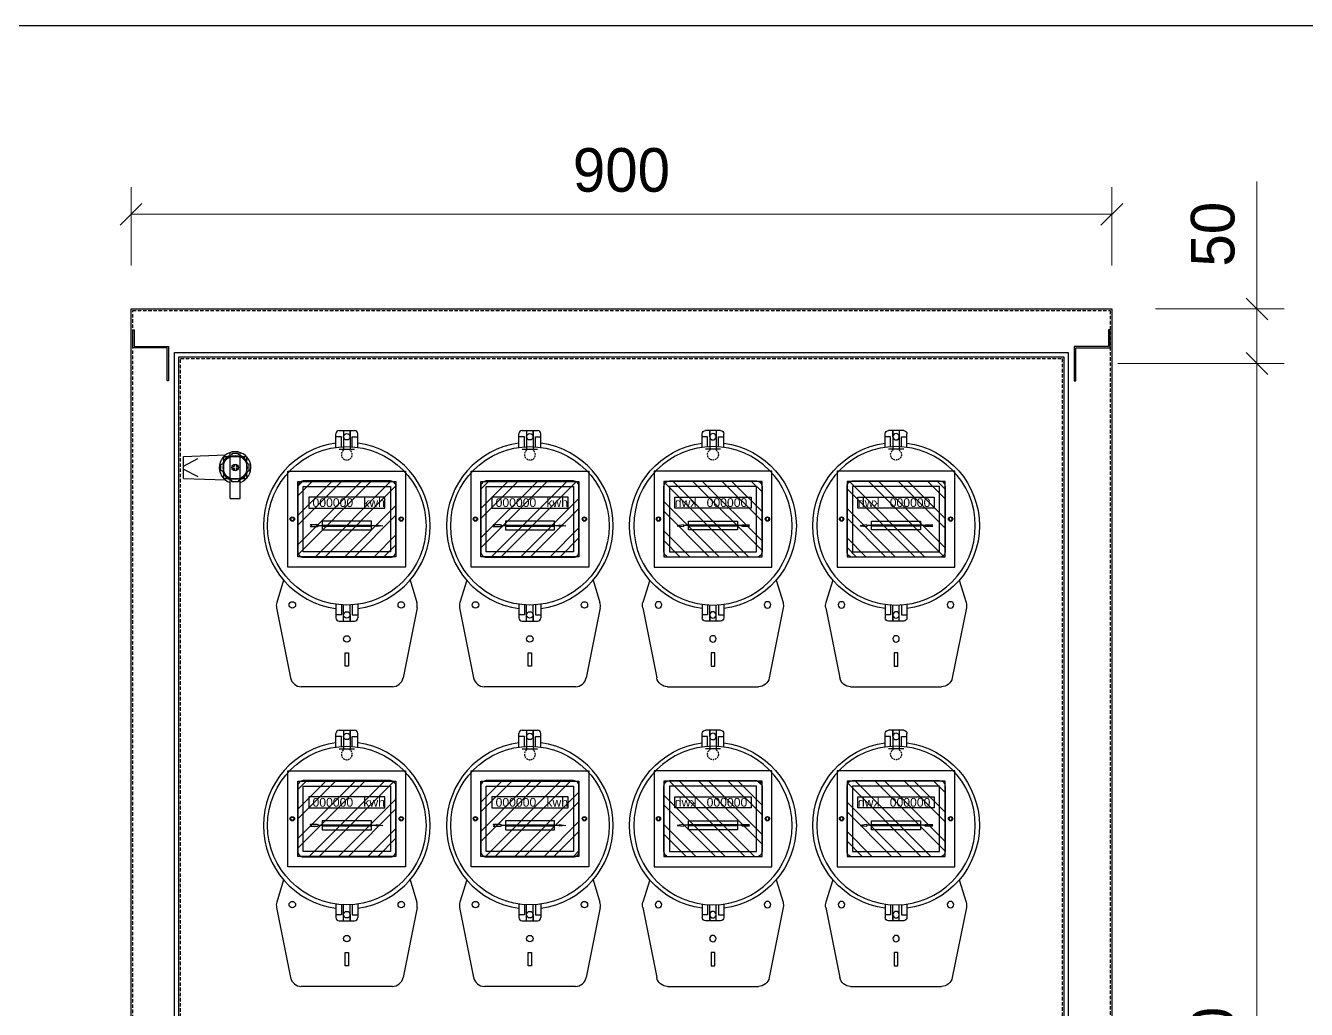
# Model space of a CAD drawing. Header units: millimetres. Extents: x 0 to 4277, y 0 to 3024.
# Drawn here: x 2243 to 3418, y 2121 to 3024 of the extents above; entities that cross this region are included whole.
import ezdxf
from ezdxf.enums import TextEntityAlignment as Align

# ---------------------------------------------------------------- set-up
doc = ezdxf.new("R2010")
doc.units = ezdxf.units.MM
doc.linetypes.add('DASHED', pattern=[0.75, 0.5, -0.25])
doc.linetypes.add('HIDDEN2', pattern=[4.7625, 3.175, -1.5875])
doc.layers.add('DIM', color=253, linetype='Continuous')
doc.layers.add('HEATER', color=1, linetype='Continuous')
doc.styles.add('Tahoma (Input Text)', font='tahoma.ttf')
doc.dimstyles.new('Dim-40', dxfattribs={"dimtxt": 40, "dimasz": 20, "dimexe": 25, "dimexo": 40, "dimgap": 20, "dimtad": 1, "dimdec": 0, "dimtxsty": 'Standard', "dimblk": 'OBLIQUE', "dimcen": 15, "dimclrd": 5, "dimclre": 5, "dimclrt": 3, "dimazin": 3, "dimtfac": 1, "dimtdec": 0, "dimtmove": 0, "dimatfit": 3, "dimldrblk": 'ARCHTICK', "dimlwd": 9, "dimlwe": 9})

# ---------------------------------------------------------------- blocks, each defined once
blk = doc.blocks.new('khungtenAsean2')
at = {"color": 7}
blk.add_lwpolyline([(0, 0), (2970, 0), (2970, -2100), (0, -2100)], close=True, dxfattribs=at)
at = {"color": 1, "style": 'Tahoma (Input Text)', "flags": 8}
for tag, p in [('#01', (137.05, -2021.28)), ('#03', (506.57, -2019.3)), ('#05', (1106.63, -2021.28)), ('#07', (1834.68, -2021.28)), ('#09', (2146.72, -2021.28)), ('#02', (98.46, -2081.28)), ('#04', (486.11, -2081.28)), ('#06', (1065.33, -2081.28)), ('#08', (1817.45, -2081.28)), ('#10', (2146.72, -2081.28))]:
    blk.add_attdef(tag, p, '', height=25, dxfattribs=at)
blk.add_attdef('#11', text='', height=25, dxfattribs=at).set_placement((2914.99, -2067.35), align=Align.CENTER)
blk = doc.blocks.new('*D3')
at = {"color": 0, "linetype": 'ByBlock', "lineweight": -2}
for p, q in [((3382.9, 2754), (3362.9, 2774)), ((3362.9, 2724), (3382.9, 2704))]:
    blk.add_line(p, q, dxfattribs=at)
at = {"layer": 'Defpoints', "color": 0, "transparency": 16777216}
for p in [(3239.7, 2764), (3205.2, 2714), (3372.9, 2714)]:
    blk.add_point(p, dxfattribs=at)
at = {"layer": 'DIM', "color": 5, "lineweight": 9, "transparency": 16777216}
for p, q in [((3372.9, 2764), (3372.9, 2881.1)), ((3279.7, 2764), (3397.9, 2764)), ((3372.9, 2714), (3372.9, 2764)), ((3245.2, 2714), (3397.9, 2714))]:
    blk.add_line(p, q, dxfattribs=at)
at = {"layer": 'DIM', "color": 3, "transparency": 16777216, "insert": (3332.5, 2832.6), "char_height": 40, "attachment_point": 5, "rotation": 90}
blk.add_mtext('50', dxfattribs=at)
blk = doc.blocks.new('_ArchTick')
at = {"color": 0, "const_width": 0.15}
blk.add_lwpolyline([(-0.5, -0.5), (0.5, 0.5)], dxfattribs=at)
blk = doc.blocks.new('_Oblique')
at = {"color": 0, "linetype": 'ByBlock', "lineweight": -2}
blk.add_line((-0.5, -0.5), (0.5, 0.5), dxfattribs=at)
blk = doc.blocks.new('*D4')
at = {"color": 0, "linetype": 'ByBlock', "lineweight": -2}
for p, q in [((3382.9, 2704), (3362.9, 2724)), ((3362.9, 1424), (3382.9, 1404))]:
    blk.add_line(p, q, dxfattribs=at)
at = {"layer": 'Defpoints', "color": 0, "transparency": 16777216}
for p in [(3205.2, 2714), (3205.2, 1414), (3372.9, 1414)]:
    blk.add_point(p, dxfattribs=at)
at = {"layer": 'DIM', "color": 5, "lineweight": 9, "transparency": 16777216}
for p, q in [((3245.2, 2714), (3397.9, 2714)), ((3372.9, 2714), (3372.9, 1414)), ((3245.2, 1414), (3397.9, 1414))]:
    blk.add_line(p, q, dxfattribs=at)
at = {"layer": 'DIM', "color": 3, "transparency": 16777216, "insert": (3332.5, 2064), "char_height": 40, "attachment_point": 5, "rotation": 90}
blk.add_mtext('1300', dxfattribs=at)
blk = doc.blocks.new('*D8')
at = {"color": 0, "linetype": 'ByBlock', "lineweight": -2}
for p, q in [((2349.7, 2860.9), (2329.7, 2840.9)), ((3229.7, 2840.9), (3249.7, 2860.9))]:
    blk.add_line(p, q, dxfattribs=at)
at = {"layer": 'Defpoints', "color": 0, "transparency": 16777216}
for p in [(3239.7, 2850.9), (2339.7, 2764), (3239.7, 2764)]:
    blk.add_point(p, dxfattribs=at)
at = {"layer": 'DIM', "color": 5, "lineweight": 9, "transparency": 16777216}
for p, q in [((2339.7, 2804), (2339.7, 2875.9)), ((3239.7, 2804), (3239.7, 2875.9)), ((2339.7, 2850.9), (3239.7, 2850.9))]:
    blk.add_line(p, q, dxfattribs=at)
at = {"layer": 'DIM', "color": 3, "transparency": 16777216, "insert": (2789.7, 2891.3), "char_height": 40, "attachment_point": 5}
blk.add_mtext('900', dxfattribs=at)
blk = doc.blocks.new('Congto1P-1')
at = {"color": 126}
for p, q in [((-10, 219.8), (-10, 232)), ((-5, 229.4), (-10, 229.4)), ((-7, 235), (7, 235)), ((-5, 220.2), (-5, 229.4)), ((-3, 235), (-3, 220.2)), ((3, 235), (3, 220.2)), ((3, 229.4), (3, 235)), ((5, 220.2), (5, 229.4)), ((5, 229.4), (10, 229.4)), ((10, 219.8), (10, 232)), ((-7, 218), (7, 218)), ((-27.1, 148.5), (-33.6, 148.5)), ((-32.1, 147.8), (-33.6, 148.5)), ((-33.6, 147), (-32.1, 147.8)), ((-33.6, 147), (-27.1, 147)), ((-25.6, 147.8), (-27.1, 148.5)), ((-27.1, 147), (-25.6, 147.8)), ((-25.6, 147.8), (-22.5, 147.8)), ((-22.5, 148.3), (22.5, 148.3)), ((-22.5, 147.3), (22.5, 147.3)), ((22.5, 147.8), (26.9, 147.8)), ((26.9, 148.5), (26.9, 147)), ((26.9, 148.5), (32.9, 147.6)), ((32.9, 147.6), (26.9, 147)), ((-58, 97.7), (-64.3, 77.3)), ((58, 97.7), (64.3, 77.3)), ((-64.5, 72.4), (-51.6, 8)), ((-10, 75.4), (-10, 63.2)), ((-5, 75.1), (-5, 65.8)), ((-3, 60.2), (-3, 75)), ((3, 60.2), (3, 75)), ((5, 75.1), (5, 65.8)), ((10, 75.4), (10, 63.2)), ((64.5, 72.4), (51.6, 8)), ((-5, 65.8), (-10, 65.8)), ((-7, 60.2), (7, 60.2)), ((3, 65.8), (3, 60.2)), ((5, 65.8), (10, 65.8)), ((41.8, 0), (-41.8, 0))]:
    blk.add_line(p, q, dxfattribs=at)
at = {"color": 126, "linetype": 'DASHED', "ltscale": 3}
for p, q in [((-3, 220.2), (-3, 217)), ((3, 220.2), (3, 217))]:
    blk.add_line(p, q, dxfattribs=at)
at = {"color": 126}
blk.add_lwpolyline([(-40, 118.8), (40, 118.8, 0.414214), (45, 123.8), (45, 183.8, 0.414214), (40, 188.8), (-40, 188.8, 0.414214), (-45, 183.8), (-45, 123.8, 0.414214)], format="xyb", close=True, dxfattribs=at)
for points in [[(-35, 163.8), (35, 163.8), (35, 173.8), (-35, 173.8)], [(-22.5, 143.8), (22.5, 143.8), (22.5, 151.8), (-22.5, 151.8)], [(-1.6, 31), (1.6, 31), (1.6, 18.9), (-1.6, 18.9)]]:
    blk.add_lwpolyline(points, close=True, dxfattribs=at)
for centre, radius in [((0, 229.4), 3), ((0, 147.6), 72.7), ((-50, 75), 3), ((50, 75), 3), ((0, 65.8), 3), ((0, 43.8), 3)]:
    blk.add_circle(centre, radius, dxfattribs=at)
for centre, radius, start, end in [((0, 147.6), 76.5, 97.5111, 262.4889), ((-7, 232), 3, 90, 180), ((7, 232), 3, 0, 90), ((0, 147.6), 76.5, 277.5111, 82.4889), ((-54.7, 74.4), 10, 162.956, 191.3255), ((54.7, 74.4), 10, 348.6745, 17.044), ((-7, 63.2), 3, 180, 270), ((7, 63.2), 3, 270, 0), ((-41.8, 10), 10, 191.3255, 270), ((41.8, 10), 10, 270, 348.6745)]:
    blk.add_arc(centre, radius, start, end, dxfattribs=at)
at = {"color": 126, "linetype": 'DASHED', "ltscale": 3}
blk.add_arc((0, 213), 5, 126.8699, 53.1301, dxfattribs=at)
at = {"color": 126, "insert": (35, 172.9), "char_height": 8, "width": 70, "attachment_point": 3}
blk.add_mtext('\\f.VnArial|b0|i0|c0|p34;00000\\C1;0  \\C256; kwh', dxfattribs=at)
blk = doc.blocks.new('A$C39866699')
h = blk.add_hatch()
h.set_pattern_fill('ANSI32', color=6, scale=2, style=0)
h.set_pattern_definition([(45, (-81823.462, -46826.472), (-13.470384, 13.470384), []), (45, (-81814.482, -46826.472), (-13.470384, 13.470384), [])])
h.paths.add_polyline_path([(99, 9.5), (99, 78.5), (9, 78.5), (9, 9.5)])
at = {"color": 6}
for points in [[(0, 88), (108, 88), (108, 0), (0, 0)], [(9, 78.5), (99, 78.5), (99, 9.5), (9, 9.5)]]:
    blk.add_lwpolyline(points, close=True, dxfattribs=at)
for centre in [(4, 44), (104, 44)]:
    blk.add_circle(centre, 1.5, dxfattribs=at)
blk = doc.blocks.new('SDGFGHGHG')
at = {"layer": 'HEATER'}
for p, q in [((860935.9, 570742), (860935.9, 570784.3)), ((860944.9, 570742), (860944.9, 570784.3)), ((860892.9, 570780.5), (860931.6, 570782)), ((860892.9, 570760.5), (860892.9, 570780.5)), ((860892.9, 570771.9), (860906.3, 570778.7)), ((860939.5, 570773.5), (860939.5, 570771.3)), ((860941.3, 570773.5), (860941.3, 570771.3)), ((860892.9, 570769.1), (860906.3, 570762.4)), ((860937.5, 570771.3), (860939.5, 570771.3)), ((860937.5, 570769.8), (860939.5, 570769.8)), ((860939.5, 570769.8), (860939.5, 570767.6)), ((860941.3, 570771.3), (860943.4, 570771.3)), ((860941.3, 570769.8), (860941.3, 570767.6)), ((860941.3, 570769.8), (860943.4, 570769.8)), ((860892.9, 570760.5), (860931.6, 570759.1)), ((860935.9, 570742), (860944.9, 570742))]:
    blk.add_line(p, q, dxfattribs=at)
blk.add_circle((860940.4, 570770.5), 3.08, dxfattribs=at)
blk.add_arc((860940.4, 570770.5), 14.5, 288.08, 251.92, dxfattribs=at)
blk = doc.blocks.new('SĐFHGGH')
at = {"layer": 'HEATER'}
for points in [[(860943.4, 570717), (860943.4, 570718.4), (860937.4, 570718.4), (860937.4, 570717)], [(860928.8, 570702.4), (860927.4, 570702.4), (860927.4, 570708.4), (860928.8, 570708.4)], [(860952.1, 570702.4), (860953.4, 570702.4), (860953.4, 570708.4), (860952.1, 570708.4)], [(860943.4, 570693.8), (860943.4, 570692.4), (860937.4, 570692.4), (860937.4, 570693.8)]]:
    blk.add_lwpolyline(points, dxfattribs=at)
for start, end in [(104.4775, 165.5225), (14.4775, 75.5225), (194.4775, 255.5225), (284.4775, 345.5225)]:
    blk.add_arc((860940.4, 570705.4), 12, start, end, dxfattribs=at)
blk = doc.blocks.new('MS722')
for name, p in [('SDGFGHGHG', (-860940.4, -570770.5)), ('SĐFHGGH', (-860940.4, -570705.4))]:
    blk.add_blockref(name, p)

msp = doc.modelspace()

# ---------------------------------------------------------------- linework, layer by layer
msp.add_lwpolyline([(2339.7, 2764), (3239.7, 2764), (3239.7, 1364), (2339.7, 1364)], close=True)
at = {"linetype": 'HIDDEN2'}
msp.add_lwpolyline([(2341.2, 2762.5), (3238.2, 2762.5), (3238.2, 1365.5), (2341.2, 1365.5)], close=True, dxfattribs=at)
at = {"color": 8}
for points in [[(2372.7, 2698.2), (2372.7, 2728.2), (2341.2, 2728.2), (2341.2, 2744.7), (2342.7, 2744.7), (2342.7, 2729.7), (2374.2, 2729.7), (2374.2, 2698.2)], [(3206.7, 2698.2), (3206.7, 2728.2), (3238.2, 2728.2), (3238.2, 2744.7), (3236.7, 2744.7), (3236.7, 2729.7), (3205.2, 2729.7), (3205.2, 2698.2)]]:
    msp.add_lwpolyline(points, close=True, dxfattribs=at)
at = {"color": 4}
msp.add_lwpolyline([(2379.7, 2724), (3199.7, 2724), (3199.7, 1404), (2379.7, 1404)], close=True, dxfattribs=at)
at = {"color": 6}
msp.add_lwpolyline([(2383.7, 2720), (3195.7, 2720), (3195.7, 1408), (2383.7, 1408)], close=True, dxfattribs=at)
at = {"color": 6, "linetype": 'HIDDEN2'}
msp.add_lwpolyline([(2385.2, 2718.5), (3194.2, 2718.5), (3194.2, 1409.5), (2385.2, 1409.5)], close=True, dxfattribs=at)
at = {"color": 2, "ltscale": 3}
msp.add_lwpolyline([(2425, 2628.7), (2445.5, 2628.7), (2445.5, 2608.2), (2425, 2608.2)], close=True, dxfattribs=at)
at = {"color": 2}
for points in [[(2497.7, 2601.2), (2577.7, 2601.2), (2577.7, 2541.2), (2497.7, 2541.2)], [(2665.7, 2601.2), (2745.7, 2601.2), (2745.7, 2541.2), (2665.7, 2541.2)], [(2913.7, 2601.2), (2833.7, 2601.2), (2833.7, 2541.2), (2913.7, 2541.2)], [(3081.7, 2601.2), (3001.7, 2601.2), (3001.7, 2541.2), (3081.7, 2541.2)], [(2497.7, 2326.2), (2577.7, 2326.2), (2577.7, 2266.2), (2497.7, 2266.2)], [(2665.7, 2326.2), (2745.7, 2326.2), (2745.7, 2266.2), (2665.7, 2266.2)], [(2913.7, 2326.2), (2833.7, 2326.2), (2833.7, 2266.2), (2913.7, 2266.2)], [(3081.7, 2326.2), (3001.7, 2326.2), (3001.7, 2266.2), (3081.7, 2266.2)]]:
    msp.add_lwpolyline(points, close=True, dxfattribs=at)
msp.add_circle((2435.2, 2618.5), 11)
for centre in [(2487.7, 2571.2), (2587.7, 2571.2), (2655.7, 2571.2), (2755.7, 2571.2), (2823.7, 2571.2), (2923.7, 2571.2), (2991.7, 2571.2), (3091.7, 2571.2), (2487.7, 2296.2), (2587.7, 2296.2), (2655.7, 2296.2), (2755.7, 2296.2), (2823.7, 2296.2), (2923.7, 2296.2), (2991.7, 2296.2), (3091.7, 2296.2)]:
    msp.add_circle(centre, 2, dxfattribs=at)

# ---------------------------------------------------------------- block references
at = {"xscale": 1.440000000002328, "yscale": 1.440000000002328, "zscale": 1.440000000002328}
msp.add_blockref('khungtenAsean2', (0, 3024), dxfattribs=at)
at = {"color": 7}
for name, p in [('Congto1P-1', (2537.7, 2417.4)), ('Congto1P-1', (2705.7, 2417.4)), ('A$C39866699', (2483.7, 2527.2)), ('A$C39866699', (2651.7, 2527.2)), ('Congto1P-1', (2537.7, 2142.4)), ('Congto1P-1', (2705.7, 2142.4)), ('A$C39866699', (2483.7, 2252.2)), ('A$C39866699', (2651.7, 2252.2))]:
    msp.add_blockref(name, p, dxfattribs=at)
at = {"color": 7, "xscale": -1}
for name, p in [('Congto1P-1', (2873.7, 2417.4)), ('Congto1P-1', (3041.7, 2417.4)), ('A$C39866699', (2927.7, 2527.2)), ('A$C39866699', (3095.7, 2527.2)), ('Congto1P-1', (2873.7, 2142.4)), ('Congto1P-1', (3041.7, 2142.4)), ('A$C39866699', (2927.7, 2252.2)), ('A$C39866699', (3095.7, 2252.2))]:
    msp.add_blockref(name, p, dxfattribs=at)
msp.add_blockref('MS722', (2435.2, 2618.5))

# ---------------------------------------------------------------- dimensions: what is measured, and where the dimension line sits
at = {"layer": 'DIM', "color": 2}
dim = msp.add_linear_dim(base=(3239.7, 2850.9), p1=(2339.7, 2764), p2=(3239.7, 2764), dimstyle='Dim-40', dxfattribs=at)
dim.commit()
dim.dimension.update_dxf_attribs({"geometry": '*D8', "text_midpoint": (2789.7, 2891.3)})
at = {"layer": 'DIM'}
dim = msp.add_linear_dim(base=(3372.9, 2714), p1=(3239.7, 2764), p2=(3205.2, 2714), angle=90, dimstyle='Dim-40', dxfattribs=at)
dim.commit()
dim.dimension.update_dxf_attribs({"geometry": '*D3', "text_midpoint": (3372.9, 2832.6), "dimtype": 160})
dim = msp.add_linear_dim(base=(3372.9, 1414), p1=(3205.2, 2714), p2=(3205.2, 1414), angle=90, dimstyle='Dim-40', dxfattribs=at)
dim.commit()
dim.dimension.update_dxf_attribs({"geometry": '*D4', "text_midpoint": (3332.5, 2064)})

doc.saveas('drawing.dxf')
